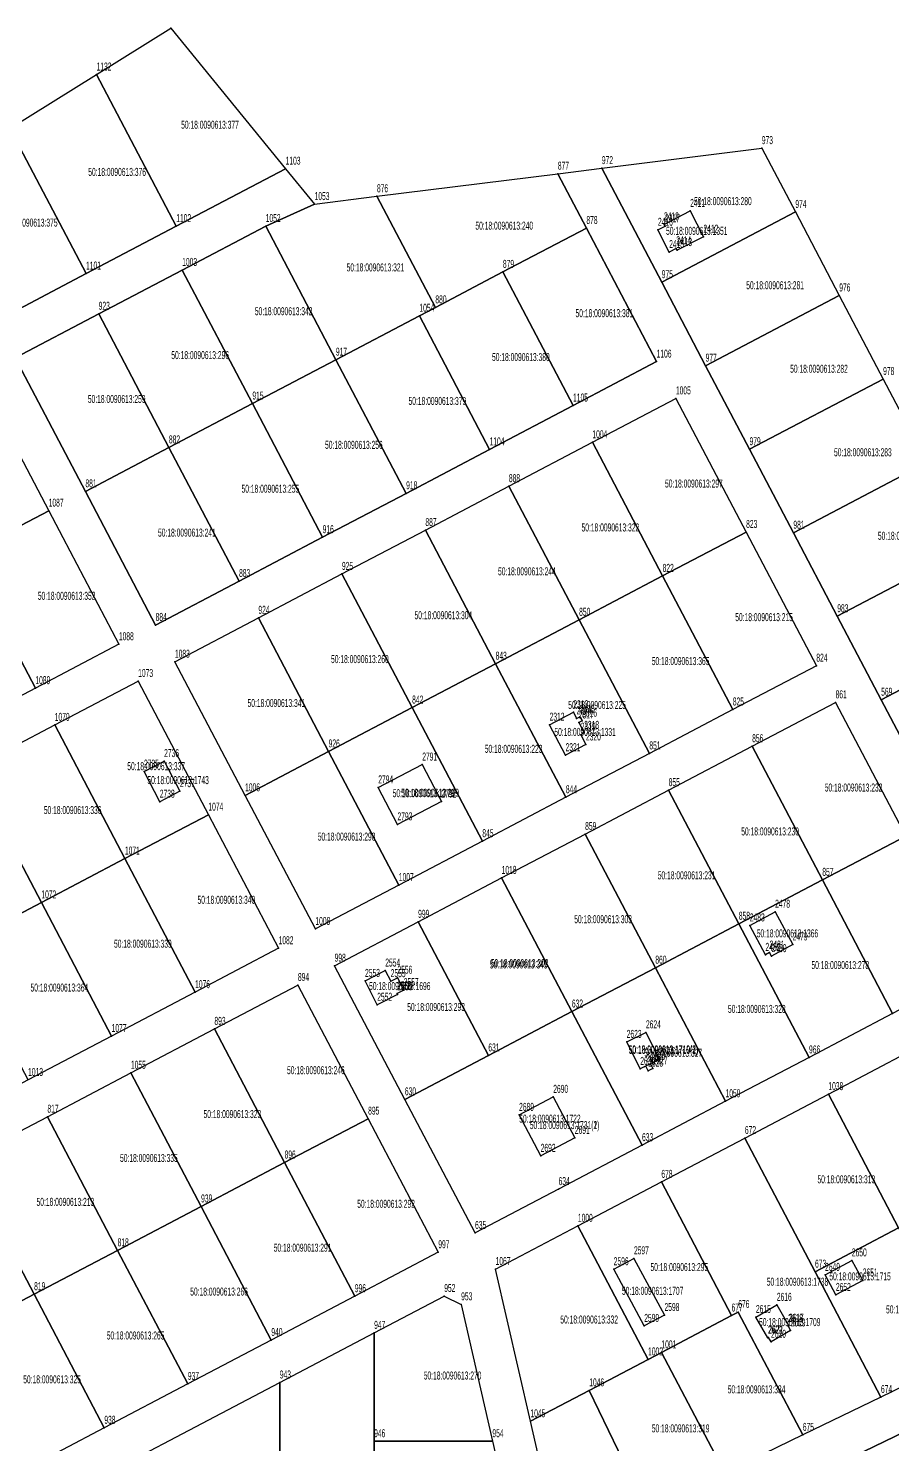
# Model space of a CAD drawing. Extents: x 1277570 to 1279623, y 422293 to 424918.
# Drawn here: x 1277931.9 to 1278161, y 423451.7 to 423827.1 of the extents above; entities that cross this region are included whole.
import ezdxf

# ---------------------------------------------------------------- set-up
doc = ezdxf.new("R2010")
doc.units = 0
doc.layers.get('0').update_dxf_attribs({"linetype": 'CONTINUOUS'})

# ---------------------------------------------------------------- blocks, each defined once
blk = doc.blocks.new('REGION0')
at = {"color": 7, "linetype": 'CONTINUOUS'}
for points in [[(1277923.3, 423749.5), (1277947.2, 423762.069998), (1277971.100001, 423774.630002), (1278000.089999, 423789.86), (1278007.769998, 423780.479998), (1277994.810001, 423774.66), (1277972.680002, 423763.019998), (1277950.549998, 423751.400001), (1277928.42, 423739.769998), (1277947.030001, 423704.360002), (1277965.630002, 423668.950001), (1277987.760001, 423680.579998), (1278009.9, 423692.21), (1278032.029998, 423703.840002), (1278054.150001, 423715.469999), (1278076.28, 423727.100001), (1278098.419999, 423738.729999), (1278079.809998, 423774.14), (1278072.239999, 423788.540002), (1278083.900001, 423790.000002), (1278099.779998, 423759.780001), (1278111.409999, 423737.650001), (1278123.039999, 423715.520001), (1278134.669999, 423693.390002), (1278146.299999, 423671.260002), (1278157.929999, 423649.130002), (1278169.559999, 423626.999998)], [(1278172.900002, 423459.409998), (1278150.380002, 423448.499999)]]:
    blk.add_lwpolyline(points, dxfattribs=at)
for points in [[(1277808.03, 423676.499999), (1277830.159999, 423688.130001), (1277852.290002, 423699.759998), (1277874.420001, 423711.39), (1277896.549999, 423723.020002), (1277918.679998, 423734.65), (1277937.289999, 423699.239998), (1277955.900001, 423663.830002), (1277933.760001, 423652.2), (1277911.639999, 423640.580002), (1277889.51, 423628.94), (1277867.380001, 423617.309998), (1277845.249998, 423605.680001), (1277823.109999, 423594.049999), (1277804.509998, 423629.46), (1277785.900001, 423664.870002)], [(1277992.88, 423670.840001), (1278015.009999, 423682.469998), (1278037.140002, 423694.100001), (1278059.270001, 423705.729998), (1278081.4, 423717.36), (1278103.529998, 423728.990002), (1278122.139999, 423693.59), (1278140.750001, 423658.169999), (1278118.620002, 423646.550001), (1278096.489999, 423634.91), (1278074.36, 423623.290002), (1278052.230001, 423611.650001), (1278030.099998, 423600.029998), (1278007.969999, 423588.400001), (1277989.359998, 423623.799998), (1277970.750001, 423659.209999)], [(1277850.360002, 423595.939999), (1277872.49, 423607.580001), (1277894.619999, 423619.199999), (1277916.750002, 423630.84), (1277938.890002, 423642.469998), (1277961.01, 423654.1), (1277979.620001, 423618.689998), (1277998.230002, 423583.280002), (1277976.099999, 423571.65), (1277953.97, 423560.019998), (1277931.840002, 423548.39), (1277909.709998, 423536.759998), (1277887.579999, 423525.130001), (1277865.450001, 423513.499999), (1277846.84, 423548.91), (1277828.229998, 423584.320002)], [(1278035.210002, 423590.290001), (1278057.34, 423601.919999), (1278079.469999, 423613.550001), (1278101.609998, 423625.179998), (1278123.740002, 423636.81), (1278145.86, 423648.440002), (1278164.470001, 423613.030001), (1278183.079998, 423577.619999), (1278160.949999, 423565.990002), (1278138.82, 423554.36), (1278116.690002, 423542.729998), (1278094.559998, 423531.100001), (1278072.43, 423519.469999), (1278050.300001, 423507.840001), (1278031.69, 423543.249998), (1278013.079998, 423578.659999)], [(1277892.699999, 423515.39), (1277914.820002, 423527.020002), (1277936.960001, 423538.649999), (1277959.09, 423550.280001), (1277981.219998, 423561.909998), (1278003.350002, 423573.54), (1278021.959998, 423538.129999), (1278040.559999, 423502.730002), (1278018.430001, 423491.09), (1277996.300002, 423479.469998), (1277974.169998, 423467.830001), (1277952.04, 423456.209998), (1277929.910001, 423444.580001), (1277911.559999, 423434.929999), (1277904.149999, 423439.859999), (1277889.170001, 423468.36), (1277870.57, 423503.760002)], [(1278077.549999, 423509.730002), (1278099.679998, 423521.369999), (1278121.810001, 423532.990001), (1278143.94, 423544.629998), (1278166.069999, 423556.250001), (1278188.200002, 423567.879998), (1278206.809999, 423532.480001), (1278225.409999, 423497.069999), (1278202.9, 423486.160001), (1278180.390001, 423475.260001), (1278157.880001, 423464.360002), (1278137.16, 423454.319998), (1278116.459999, 423444.289998), (1278095.890001, 423434.339999), (1278072.920001, 423423.210002), (1278064.979998, 423457.939998), (1278055.749999, 423498.279999)], [(1277935.030001, 423434.84), (1277998.55, 423468.219999), (1278023.55, 423481.359998), (1278042.13, 423491.129998), (1278046.61, 423488.93), (1278054.900002, 423452.649999), (1278061.64, 423423.210002), (1278023.55, 423423.210002), (1277998.55, 423423.210002), (1277935.030001, 423423.210002)]]:
    blk.add_lwpolyline(points, close=True, dxfattribs=at)

msp = doc.modelspace()

# ---------------------------------------------------------------- linework, layer by layer
at = {"color": 7, "linetype": 'CONTINUOUS'}
msp.add_lwpolyline([(1277927.009998, 423800.49), (1277949.989998, 423814.799998), (1277969.669998, 423827.059998), (1278000.089999, 423789.86), (1278007.769998, 423780.479998), (1278024.300001, 423782.549998), (1278072.239999, 423788.540002), (1278083.900001, 423790.000002), (1278126.300002, 423795.300001), (1278135.190002, 423778.389999), (1278146.820002, 423756.259999), (1278158.450002, 423734.13), (1278170.079998, 423712)], dxfattribs=at)
for points in [[(1277949.989998, 423814.799998), (1277969.669998, 423827.059998), (1278000.089999, 423789.86), (1277971.100001, 423774.630002)], [(1277927.009998, 423800.49), (1277949.989998, 423814.799998), (1277971.100001, 423774.630002), (1277947.2, 423762.069998)], [(1277904.029998, 423786.179998), (1277927.009998, 423800.49), (1277947.2, 423762.069998), (1277923.3, 423749.5)], [(1278083.900001, 423790.000002), (1278126.300002, 423795.300001), (1278135.190002, 423778.389999), (1278099.779998, 423759.780001)], [(1278024.300001, 423782.549998), (1278072.239999, 423788.540002), (1278079.809998, 423774.14), (1278057.679999, 423762.509998), (1278039.780001, 423753.100002)], [(1277994.810001, 423774.66), (1278007.769998, 423780.479998), (1278024.300001, 423782.549998), (1278039.780001, 423753.100002), (1278035.55, 423750.880001), (1278013.410001, 423739.249999)], [(1278107.31, 423778.659999), (1278110.830002, 423771.819999), (1278103.870002, 423768.289998), (1278103.629999, 423768.760001), (1278101.750001, 423767.779998), (1278098.769998, 423773.670002), (1278100.650001, 423774.609998), (1278100.380001, 423775.119998)], [(1278099.779998, 423759.780001), (1278135.190002, 423778.389999), (1278146.820002, 423756.259999), (1278111.409999, 423737.650001)], [(1277972.680002, 423763.019998), (1277994.810001, 423774.66), (1278013.410001, 423739.249999), (1277991.289998, 423727.620001)], [(1278057.679999, 423762.509998), (1278079.809998, 423774.14), (1278098.419999, 423738.729999), (1278076.28, 423727.100001)], [(1277950.549998, 423751.400001), (1277972.680002, 423763.019998), (1277991.289998, 423727.620001), (1277969.16, 423715.989999)], [(1278039.780001, 423753.100002), (1278057.679999, 423762.509998), (1278076.28, 423727.100001), (1278054.150001, 423715.469999), (1278035.55, 423750.880001)], [(1278111.409999, 423737.650001), (1278146.820002, 423756.259999), (1278158.450002, 423734.13), (1278123.039999, 423715.520001)], [(1277928.42, 423739.769998), (1277950.549998, 423751.400001), (1277969.16, 423715.989999), (1277947.030001, 423704.360002)], [(1278013.410001, 423739.249999), (1278035.55, 423750.880001), (1278054.150001, 423715.469999), (1278032.029998, 423703.840002)], [(1277991.289998, 423727.620001), (1278013.410001, 423739.249999), (1278032.029998, 423703.840002), (1278009.9, 423692.21)], [(1277896.549999, 423723.020002), (1277918.679998, 423734.65), (1277937.289999, 423699.239998), (1277915.160001, 423687.610001)], [(1278123.039999, 423715.520001), (1278158.450002, 423734.13), (1278170.079998, 423712), (1278134.669999, 423693.390002)], [(1277969.16, 423715.989999), (1277991.289998, 423727.620001), (1278009.9, 423692.21), (1277987.760001, 423680.579998)], [(1278081.4, 423717.36), (1278103.529998, 423728.990002), (1278122.139999, 423693.59), (1278100.010001, 423681.949999)], [(1277947.030001, 423704.360002), (1277969.16, 423715.989999), (1277987.760001, 423680.579998), (1277965.630002, 423668.950001)], [(1278059.270001, 423705.729998), (1278081.4, 423717.36), (1278100.010001, 423681.949999), (1278077.880002, 423670.320001)], [(1278134.669999, 423693.390002), (1278170.079998, 423712), (1278181.709998, 423689.87), (1278146.299999, 423671.260002)], [(1278037.140002, 423694.100001), (1278059.270001, 423705.729998), (1278077.880002, 423670.320001), (1278055.749999, 423658.689999)], [(1277915.160001, 423687.610001), (1277937.289999, 423699.239998), (1277955.900001, 423663.830002), (1277933.760001, 423652.2)], [(1278015.009999, 423682.469998), (1278037.140002, 423694.100001), (1278055.749999, 423658.689999), (1278033.62, 423647.060002)], [(1278100.010001, 423681.949999), (1278122.139999, 423693.59), (1278140.750001, 423658.169999), (1278118.620002, 423646.550001)], [(1278146.299999, 423671.260002), (1278181.709998, 423689.87), (1278191.930001, 423670.410001), (1278193.330002, 423667.740001), (1278157.929999, 423649.130002)], [(1277893.030002, 423675.979999), (1277915.160001, 423687.610001), (1277933.760001, 423652.2), (1277911.639999, 423640.580002)], [(1277992.88, 423670.840001), (1278015.009999, 423682.469998), (1278033.62, 423647.060002), (1278011.490001, 423635.439999)], [(1278077.880002, 423670.320001), (1278100.010001, 423681.949999), (1278118.620002, 423646.550001), (1278096.489999, 423634.91)], [(1277970.750001, 423659.209999), (1277992.88, 423670.840001), (1278011.490001, 423635.439999), (1277989.359998, 423623.799998)], [(1278055.749999, 423658.689999), (1278077.880002, 423670.320001), (1278096.489999, 423634.91), (1278074.36, 423623.290002)], [(1278238.370002, 423668.049998), (1278202.959998, 423649.42), (1278204.969998, 423645.610001), (1278169.559999, 423626.999998), (1278157.929999, 423649.130002), (1278193.320002, 423667.740001), (1278191.930001, 423670.400002), (1278237.24, 423670.189999)], [(1278033.62, 423647.060002), (1278055.749999, 423658.689999), (1278074.36, 423623.290002), (1278052.230001, 423611.650001)], [(1277938.890002, 423642.469998), (1277961.01, 423654.1), (1277979.620001, 423618.689998), (1277957.490002, 423607.060001)], [(1278011.490001, 423635.439999), (1278033.62, 423647.060002), (1278052.230001, 423611.650001), (1278030.099998, 423600.029998)], [(1278123.740002, 423636.81), (1278145.86, 423648.440002), (1278164.470001, 423613.030001), (1278142.339998, 423601.399999)], [(1278070.05, 423642.52), (1278076.349999, 423645.819999), (1278077.210001, 423644.179999), (1278078.099999, 423644.640002), (1278078.67, 423643.569999), (1278077.770001, 423643.11), (1278079.22, 423640.35), (1278078.330002, 423639.880002), (1278079.700002, 423637.279998), (1278074.280001, 423634.440002)], [(1277916.750002, 423630.84), (1277938.890002, 423642.469998), (1277957.490002, 423607.060001), (1277935.359999, 423595.429999)], [(1278101.609998, 423625.179998), (1278123.740002, 423636.81), (1278142.339998, 423601.399999), (1278120.209999, 423589.770001)], [(1277962.559999, 423630.089999), (1277967.89, 423632.880002), (1277972.069999, 423624.909999), (1277966.739998, 423622.12)], [(1277989.359998, 423623.799998), (1278011.490001, 423635.439999), (1278030.099998, 423600.029998), (1278007.969999, 423588.400001)], [(1278036.300001, 423631.950001), (1278041.369998, 423622.139999), (1278029.729998, 423616.109998), (1278024.65, 423625.910001)], [(1277894.619999, 423619.199999), (1277916.750002, 423630.84), (1277935.359999, 423595.429999), (1277913.23, 423583.800002)], [(1278079.469999, 423613.550001), (1278101.609998, 423625.179998), (1278120.209999, 423589.770001), (1278098.08, 423578.139999)], [(1277957.490002, 423607.060001), (1277979.620001, 423618.689998), (1277998.230002, 423583.280002), (1277976.099999, 423571.65)], [(1278057.34, 423601.919999), (1278079.469999, 423613.550001), (1278098.08, 423578.139999), (1278075.950002, 423566.510002)], [(1278142.339998, 423601.399999), (1278164.470001, 423613.030001), (1278183.079998, 423577.619999), (1278160.949999, 423565.990002)], [(1277935.359999, 423595.429999), (1277957.490002, 423607.060001), (1277976.099999, 423571.65), (1277953.97, 423560.019998)], [(1278035.210002, 423590.290001), (1278057.34, 423601.919999), (1278075.950002, 423566.510002), (1278053.819998, 423554.88)], [(1278120.209999, 423589.770001), (1278142.339998, 423601.399999), (1278160.949999, 423565.990002), (1278138.82, 423554.36)], [(1277913.23, 423583.800002), (1277935.359999, 423595.429999), (1277953.97, 423560.019998), (1277931.840002, 423548.39)], [(1278129.829999, 423592.970001), (1278134.479998, 423584.289999), (1278128.899999, 423581.189998), (1278128.38, 423582.129998), (1278127.259999, 423581.519999), (1278123.119998, 423589.330002)], [(1278013.079998, 423578.659999), (1278035.210002, 423590.290001), (1278053.819998, 423554.88), (1278031.69, 423543.249998)], [(1278098.08, 423578.139999), (1278120.209999, 423589.770001), (1278138.82, 423554.36), (1278116.690002, 423542.729998)], [(1278024.37, 423568.309998), (1278021.139999, 423574.619998), (1278026.500001, 423577.369999), (1278027.94, 423574.560001), (1278029.720002, 423575.469999), (1278031.389998, 423572.210002), (1278029.610001, 423571.3), (1278029.729998, 423571.059999)], [(1278075.950002, 423566.510002), (1278098.08, 423578.139999), (1278116.690002, 423542.729998), (1278094.559998, 423531.100001)], [(1277981.219998, 423561.909998), (1278003.350002, 423573.54), (1278021.959998, 423538.129999), (1277999.819999, 423526.500002)], [(1278031.69, 423543.249998), (1278053.819998, 423554.88), (1278075.950002, 423566.510002), (1278094.559998, 423531.100001), (1278072.43, 423519.469999), (1278050.300001, 423507.840001)], [(1277959.09, 423550.280001), (1277981.219998, 423561.909998), (1277999.819999, 423526.500002), (1277977.690001, 423514.87)], [(1278090.490001, 423558.459998), (1278095.589999, 423561.01), (1278099.17, 423553.859999), (1278096.769999, 423552.659998), (1278097.380002, 423551.439999), (1278096.199998, 423550.849998), (1278095.589999, 423552.070002), (1278094.080002, 423551.310001)], [(1278090.490001, 423558.459998), (1278095.589999, 423561.01), (1278099.17, 423553.859999), (1278094.080002, 423551.310001)], [(1278143.94, 423544.629998), (1278166.069999, 423556.250001), (1278184.68, 423520.839999), (1278162.540001, 423509.220001)], [(1277936.960001, 423538.649999), (1277959.09, 423550.280001), (1277977.690001, 423514.87), (1277955.560002, 423503.240002)], [(1278061.969998, 423539.130001), (1278071.019998, 423543.9), (1278076.74, 423533.029999), (1278067.690001, 423528.269999)], [(1278061.969998, 423539.130001), (1278071.019998, 423543.9), (1278076.74, 423533.029999), (1278067.690001, 423528.269999)], [(1278121.810001, 423532.990001), (1278143.94, 423544.629998), (1278162.540001, 423509.220001), (1278140.410002, 423497.589999)], [(1277914.820002, 423527.020002), (1277936.960001, 423538.649999), (1277955.560002, 423503.240002), (1277933.429999, 423491.61)], [(1277999.819999, 423526.500002), (1278021.959998, 423538.129999), (1278040.559999, 423502.730002), (1278018.430001, 423491.09)], [(1278121.810001, 423532.990001), (1278140.410002, 423497.589999), (1278157.880001, 423464.360002), (1278137.16, 423454.319998), (1278120.060001, 423486.889998), (1278118.279999, 423485.960002), (1278099.679998, 423521.369999)], [(1277892.699999, 423515.39), (1277914.820002, 423527.020002), (1277933.429999, 423491.61), (1277911.31, 423479.979998)], [(1277977.690001, 423514.87), (1277999.819999, 423526.500002), (1278018.430001, 423491.09), (1277996.300002, 423479.469998)], [(1278077.549999, 423509.730002), (1278099.679998, 423521.369999), (1278118.279999, 423485.960002), (1278099.689998, 423476.190002), (1278096.160001, 423474.33)], [(1277955.560002, 423503.240002), (1277977.690001, 423514.87), (1277996.300002, 423479.469998), (1277974.169998, 423467.830001)], [(1278055.749999, 423498.279999), (1278077.549999, 423509.730002), (1278096.160001, 423474.33), (1278080.569999, 423466.129999), (1278064.979998, 423457.939998)], [(1278140.410002, 423497.589999), (1278162.540001, 423509.220001), (1278180.390001, 423475.260001), (1278157.880001, 423464.360002)], [(1277933.429999, 423491.61), (1277955.560002, 423503.240002), (1277974.169998, 423467.830001), (1277952.04, 423456.209998)], [(1278087.049998, 423498.230002), (1278092.420001, 423501.12), (1278100.509998, 423486.09), (1278095.14, 423483.200002)], [(1278143.070002, 423496.729999), (1278150.17, 423500.570002), (1278153.040002, 423495.259999), (1278145.939999, 423491.420001)], [(1277911.31, 423479.979998), (1277933.429999, 423491.61), (1277952.04, 423456.209998), (1277929.910001, 423444.580001)], [(1278023.55, 423481.359998), (1278042.13, 423491.129998), (1278046.61, 423488.93), (1278054.900002, 423452.649999), (1278023.55, 423452.649999)], [(1278099.689998, 423476.190002), (1278118.279999, 423485.960002), (1278120.060001, 423486.889998), (1278137.16, 423454.319998), (1278116.459999, 423444.289998)], [(1278124.740001, 423485.579999), (1278130.279999, 423488.789999), (1278133.469998, 423483.280002), (1278133.260002, 423483.159999), (1278133.929998, 423482.000001), (1278128.760001, 423479.009999), (1278128.079999, 423480.170002), (1278127.930001, 423480.080002)], [(1277998.55, 423468.219999), (1278023.55, 423481.359998), (1278023.55, 423452.649999), (1278023.55, 423423.210002), (1277998.55, 423423.210002)], [(1278080.569999, 423466.129999), (1278096.160001, 423474.33), (1278099.689998, 423476.190002), (1278116.459999, 423444.289998), (1278095.890001, 423434.339999)], [(1277935.030001, 423434.84), (1277998.55, 423468.219999), (1277998.55, 423423.210002), (1277935.030001, 423423.210002)], [(1278064.979998, 423457.939998), (1278080.569999, 423466.129999), (1278095.890001, 423434.339999), (1278072.920001, 423423.210002)], [(1278150.380002, 423448.499999), (1278172.900002, 423459.409998), (1278191.979999, 423423.109998), (1278168.3, 423414.420001)], [(1278023.55, 423452.649999), (1278054.900002, 423452.649999), (1278061.64, 423423.210002), (1278023.55, 423423.210002)]]:
    msp.add_lwpolyline(points, close=True, dxfattribs=at)
at = {"color": 7}
for p in [(1277969.669998, 423827.059998), (1277949.989998, 423814.799998), (1278126.300002, 423795.300001), (1278000.089999, 423789.86), (1278083.900001, 423790.000002), (1278072.239999, 423788.540002), (1278024.300001, 423782.549998), (1278007.769998, 423780.479998), (1278107.31, 423778.659999), (1278135.190002, 423778.389999), (1277971.100001, 423774.630002), (1277994.810001, 423774.66), (1278100.380001, 423775.119998), (1278100.650001, 423774.609998), (1278079.809998, 423774.14), (1278098.769998, 423773.670002), (1278110.830002, 423771.819999), (1278101.750001, 423767.779998), (1278103.629999, 423768.760001), (1278103.870002, 423768.289998), (1277947.2, 423762.069998), (1277972.680002, 423763.019998), (1278057.679999, 423762.509998), (1278099.779998, 423759.780001), (1278146.820002, 423756.259999), (1278039.780001, 423753.100002), (1277950.549998, 423751.400001), (1278035.55, 423750.880001), (1278013.410001, 423739.249999), (1278098.419999, 423738.729999), (1278111.409999, 423737.650001), (1278158.450002, 423734.13), (1277991.289998, 423727.620001), (1278076.28, 423727.100001), (1278103.529998, 423728.990002), (1277969.16, 423715.989999), (1278054.150001, 423715.469999), (1278081.4, 423717.36), (1278123.039999, 423715.520001), (1277947.030001, 423704.360002), (1278032.029998, 423703.840002), (1278059.270001, 423705.729998), (1277937.289999, 423699.239998), (1278009.9, 423692.21), (1278037.140002, 423694.100001), (1278122.139999, 423693.59), (1278134.669999, 423693.390002), (1277987.760001, 423680.579998), (1278015.009999, 423682.469998), (1278100.010001, 423681.949999), (1277992.88, 423670.840001), (1278077.880002, 423670.320001), (1278146.299999, 423671.260002), (1277965.630002, 423668.950001), (1277955.900001, 423663.830002), (1277970.750001, 423659.209999), (1278055.749999, 423658.689999), (1278140.750001, 423658.169999), (1277933.760001, 423652.2), (1277961.01, 423654.1), (1278033.62, 423647.060002), (1278145.86, 423648.440002), (1278157.929999, 423649.130002), (1278076.349999, 423645.819999), (1278077.210001, 423644.179999), (1278077.770001, 423643.11), (1278078.099999, 423644.640002), (1278078.67, 423643.569999), (1278118.620002, 423646.550001), (1277938.890002, 423642.469998), (1278070.05, 423642.52), (1278078.330002, 423639.880002), (1278079.22, 423640.35), (1278079.700002, 423637.279998), (1278123.740002, 423636.81), (1277967.89, 423632.880002), (1278011.490001, 423635.439999), (1278036.300001, 423631.950001), (1278074.280001, 423634.440002), (1278096.489999, 423634.91), (1277962.559999, 423630.089999), (1277972.069999, 423624.909999), (1278024.65, 423625.910001), (1278101.609998, 423625.179998), (1277966.739998, 423622.12), (1277989.359998, 423623.799998), (1278041.369998, 423622.139999), (1278074.36, 423623.290002), (1277979.620001, 423618.689998), (1278029.729998, 423616.109998), (1278079.469999, 423613.550001), (1278052.230001, 423611.650001), (1277957.490002, 423607.060001), (1278057.34, 423601.919999), (1278030.099998, 423600.029998), (1278142.339998, 423601.399999), (1277935.359999, 423595.429999), (1278129.829999, 423592.970001), (1278007.969999, 423588.400001), (1278035.210002, 423590.290001), (1278120.209999, 423589.770001), (1278123.119998, 423589.330002), (1277998.230002, 423583.280002), (1278134.479998, 423584.289999), (1278127.259999, 423581.519999), (1278128.38, 423582.129998), (1278128.899999, 423581.189998), (1278013.079998, 423578.659999), (1278026.500001, 423577.369999), (1278029.720002, 423575.469999), (1278098.08, 423578.139999), (1278003.350002, 423573.54), (1278021.139999, 423574.619998), (1278027.94, 423574.560001), (1278031.389998, 423572.210002), (1277976.099999, 423571.65), (1278024.37, 423568.309998), (1278029.610001, 423571.3), (1278029.729998, 423571.059999), (1278075.950002, 423566.510002), (1278160.949999, 423565.990002), (1277981.219998, 423561.909998), (1278095.589999, 423561.01), (1277953.97, 423560.019998), (1278090.490001, 423558.459998), (1278053.819998, 423554.88), (1278099.17, 423553.859999), (1278138.82, 423554.36), (1277959.09, 423550.280001), (1278094.080002, 423551.310001), (1278095.589999, 423552.070002), (1278096.199998, 423550.849998), (1278096.769999, 423552.659998), (1278097.380002, 423551.439999), (1278031.69, 423543.249998), (1278071.019998, 423543.9), (1278116.690002, 423542.729998), (1278143.94, 423544.629998), (1277936.960001, 423538.649999), (1278021.959998, 423538.129999), (1278061.969998, 423539.130001), (1278076.74, 423533.029999), (1278094.559998, 423531.100001), (1278121.810001, 423532.990001), (1278067.690001, 423528.269999), (1277999.819999, 423526.500002), (1278072.43, 423519.469999), (1278099.679998, 423521.369999), (1277977.690001, 423514.87), (1278077.549999, 423509.730002), (1278050.300001, 423507.840001), (1277955.560002, 423503.240002), (1278040.559999, 423502.730002), (1278092.420001, 423501.12), (1278150.17, 423500.570002), (1278055.749999, 423498.279999), (1278087.049998, 423498.230002), (1278140.410002, 423497.589999), (1278143.070002, 423496.729999), (1278153.040002, 423495.259999), (1277933.429999, 423491.61), (1278018.430001, 423491.09), (1278042.13, 423491.129998), (1278145.939999, 423491.420001), (1278046.61, 423488.93), (1278100.509998, 423486.09), (1278118.279999, 423485.960002), (1278120.060001, 423486.889998), (1278124.740001, 423485.579999), (1278130.279999, 423488.789999), (1278095.14, 423483.200002), (1278133.260002, 423483.159999), (1278133.469998, 423483.280002), (1278133.929998, 423482.000001), (1277996.300002, 423479.469998), (1278023.55, 423481.359998), (1278127.930001, 423480.080002), (1278128.079999, 423480.170002), (1278128.760001, 423479.009999), (1278096.160001, 423474.33), (1278099.689998, 423476.190002), (1277974.169998, 423467.830001), (1277998.55, 423468.219999), (1278080.569999, 423466.129999), (1278157.880001, 423464.360002), (1277952.04, 423456.209998), (1278064.979998, 423457.939998), (1278023.55, 423452.649999), (1278054.900002, 423452.649999), (1278137.16, 423454.319998)]:
    msp.add_point(p, dxfattribs=at)

# ---------------------------------------------------------------- block references
msp.add_blockref('REGION0', (0, 0), dxfattribs=at)

# ---------------------------------------------------------------- texts
at = {"color": 7, "width": 0.5}
for s, height, p in [('1132', 2.122557, (1277949.989998, 423815.872443)), ('50:18:0090613:377', 2.122561, (1277972.39838, 423800.452569)), ('973', 2.122557, (1278126.300002, 423796.372441)), ('972', 2.122557, (1278083.900001, 423791.072443)), ('50:18:0090613:376', 2.122557, (1277947.787018, 423787.94977)), ('1103', 2.122557, (1278000.089999, 423790.932441)), ('877', 2.122557, (1278072.239999, 423789.612442)), ('876', 2.122561, (1278024.300001, 423783.62244)), ('1053', 2.122557, (1278007.769998, 423781.552443)), ('2411', 2.122561, (1278107.31, 423779.73244)), ('50:18:0090613:280', 2.122557, (1278108.33662, 423780.207066)), ('2418', 2.122561, (1278100.380001, 423776.19244)), ('974', 2.122561, (1278135.190002, 423779.462441)), ('50:18:0090613:375', 2.122557, (1277924.350955, 423774.513827)), ('1102', 2.122557, (1277971.100001, 423775.702442)), ('1052', 2.122557, (1277994.810001, 423775.73244)), ('50:18:0090613:240', 2.122557, (1278050.391293, 423773.712136)), ('878', 2.122557, (1278079.809998, 423775.21244)), ('2416', 2.122557, (1278098.769998, 423774.742442)), ('2417', 2.122557, (1278100.650001, 423775.682443)), ('50:18:0090613:1351', 2.122557, (1278100.920401, 423772.336378)), ('2412', 2.122561, (1278110.830002, 423772.892441)), ('2415', 2.122557, (1278101.750001, 423768.852443)), ('2414', 2.122557, (1278103.629999, 423769.832441)), ('2413', 2.122561, (1278103.870002, 423769.36244)), ('1101', 2.122561, (1277947.2, 423763.14244)), ('1003', 2.122561, (1277972.680002, 423764.09244)), ('50:18:0090613:321', 2.122557, (1278016.255046, 423762.649524)), ('879', 2.122557, (1278057.679999, 423763.582443)), ('975', 2.122557, (1278099.779998, 423760.852441)), ('50:18:0090613:281', 2.122557, (1278122.174999, 423757.922441)), ('976', 2.122561, (1278146.820002, 423757.332441)), ('880', 2.122557, (1278039.780001, 423754.172442)), ('923', 2.122557, (1277950.549998, 423752.472441)), ('50:18:0090613:342', 2.122557, (1277991.921856, 423751.041637)), ('1054', 2.122557, (1278035.55, 423751.952441)), ('50:18:0090613:381', 2.122557, (1278076.923263, 423750.52151)), ('50:18:0090613:296', 2.122557, (1277969.794879, 423739.409179)), ('917', 2.122561, (1278013.410001, 423740.32244)), ('50:18:0090613:380', 2.122557, (1278054.790383, 423738.891895)), ('1106', 2.122561, (1278098.419999, 423739.80244)), ('977', 2.122557, (1278111.409999, 423738.722441)), ('50:18:0090613:282', 2.122557, (1278133.804999, 423735.792441)), ('978', 2.122561, (1278158.450002, 423735.202441)), ('50:18:0090613:259', 2.122561, (1277947.664998, 423727.78244)), ('915', 2.122557, (1277991.289998, 423728.692442)), ('50:18:0090613:379', 2.122557, (1278032.658475, 423727.264306)), ('1105', 2.122557, (1278076.28, 423728.172442)), ('1005', 2.122557, (1278103.529998, 423730.062442)), ('882', 2.122561, (1277969.16, 423717.062441)), ('1104', 2.122561, (1278054.150001, 423716.542441)), ('1004', 2.122557, (1278081.4, 423718.43244)), ('979', 2.122557, (1278123.039999, 423716.592442)), ('50:18:0090613:256', 2.122557, (1278010.533262, 423715.631509)), ('50:18:0090613:283', 2.122557, (1278145.434999, 423713.662441)), ('881', 2.122557, (1277947.030001, 423705.432442)), ('918', 2.122557, (1278032.029998, 423704.912442)), ('888', 2.122557, (1278059.270001, 423706.802443)), ('50:18:0090613:297', 2.122561, (1278100.64488, 423705.374177)), ('50:18:0090613:255', 2.122561, (1277988.403263, 423704.001508)), ('1087', 2.122557, (1277937.289999, 423700.312443)), ('887', 2.122557, (1278037.140002, 423695.172441)), ('50:18:0090613:322', 2.122561, (1278078.514999, 423693.74244)), ('823', 2.122557, (1278122.139999, 423694.66244)), ('981', 2.122557, (1278134.669999, 423694.462442)), ('50:18:0090613:241', 2.122557, (1277966.270002, 423692.372443)), ('916', 2.122557, (1278009.9, 423693.28244)), ('50:18:0090613:284', 2.122557, (1278157.064999, 423691.532441)), ('925', 2.122561, (1278015.009999, 423683.54244)), ('822', 2.122561, (1278100.010001, 423683.02244)), ('883', 2.122557, (1277987.760001, 423681.652443)), ('50:18:0090613:244', 2.122557, (1278056.385001, 423682.112441)), ('50:18:0090613:352', 2.122557, (1277934.403264, 423675.621508)), ('924', 2.122557, (1277992.88, 423671.912441)), ('850', 2.122557, (1278077.880002, 423671.392442)), ('983', 2.122557, (1278146.299999, 423672.332442)), ('884', 2.122557, (1277965.630002, 423670.022441)), ('50:18:0090613:304', 2.122561, (1278034.255002, 423670.48244)), ('50:18:0090613:215', 2.122557, (1278119.25524, 423669.968969)), ('1088', 2.122557, (1277955.900001, 423664.902442)), ('1083', 2.122561, (1277970.750001, 423660.282441)), ('843', 2.122561, (1278055.749999, 423659.762441)), ('50:18:0090613:260', 2.122557, (1278012.125121, 423658.855704)), ('50:18:0090613:365', 2.122557, (1278097.124878, 423658.334177)), ('824', 2.122561, (1278140.750001, 423659.242441)), ('1089', 2.122561, (1277933.760001, 423653.272441)), ('1073', 2.122561, (1277961.01, 423655.172441)), ('861', 2.122557, (1278145.86, 423649.512442)), ('569', 2.122557, (1278157.929999, 423650.202442)), ('50:18:0090613:341', 2.122557, (1277989.994882, 423647.22418)), ('842', 2.122557, (1278033.62, 423648.132442)), ('50:18:0090613:225', 2.122561, (1278074.99512, 423646.705704)), ('2313', 2.122561, (1278076.349999, 423646.89244)), ('2314', 2.122561, (1278077.210001, 423645.25244)), ('2315', 2.122557, (1278078.099999, 423645.712442)), ('2316', 2.122561, (1278078.67, 423644.64244)), ('825', 2.122557, (1278118.620002, 423647.622442)), ('1070', 2.122557, (1277938.890002, 423643.542443)), ('2312', 2.122561, (1278070.05, 423643.592441)), ('2317', 2.122557, (1278077.770001, 423644.182441)), ('2319', 2.122557, (1278078.330002, 423640.952443)), ('2318', 2.122557, (1278079.22, 423641.42244)), ('50:18:0090613:1331', 2.122561, (1278071.321696, 423639.556325)), ('2320', 2.122557, (1278079.700002, 423638.352443)), ('856', 2.122557, (1278123.740002, 423637.88244)), ('2736', 2.122557, (1277967.89, 423633.952443)), ('926', 2.122561, (1278011.490001, 423636.512441)), ('50:18:0090613:223', 2.122557, (1278052.864881, 423635.074178)), ('2321', 2.122557, (1278074.280001, 423635.512442)), ('851', 2.122557, (1278096.489999, 423635.98244)), ('50:18:0090613:337', 2.122557, (1277958.128262, 423630.48151)), ('2735', 2.122561, (1277962.559999, 423631.16244)), ('2791', 2.122557, (1278036.300001, 423633.022441)), ('50:18:0090613:1743', 2.122557, (1277963.462828, 423626.792479)), ('2737', 2.122561, (1277972.069999, 423625.98244)), ('2794', 2.122557, (1278024.65, 423626.982441)), ('855', 2.122557, (1278101.609998, 423626.252443)), ('2738', 2.122557, (1277966.739998, 423623.19244)), ('1006', 2.122557, (1277989.359998, 423624.872443)), ('50:18:0090613:1779', 2.122557, (1278028.464836, 423623.321014)), ('50:18:0090613:299', 2.122557, (1278030.735, 423623.447443)), ('2792', 2.122561, (1278041.369998, 423623.21244)), ('844', 2.122557, (1278074.36, 423624.362442)), ('50:18:0090613:232', 2.122561, (1278142.978263, 423624.821509)), ('50:18:0090613:336', 2.122557, (1277935.996736, 423618.853375)), ('1074', 2.122561, (1277979.620001, 423619.76244)), ('2793', 2.122557, (1278029.729998, 423617.182443)), ('859', 2.122557, (1278079.469999, 423614.622441)), ('50:18:0090613:298', 2.122561, (1278008.605119, 423611.820704)), ('845', 2.122557, (1278052.230001, 423612.722441)), ('50:18:0090613:230', 2.122561, (1278120.849999, 423613.19244)), ('1071', 2.122557, (1277957.490002, 423608.132441)), ('1007', 2.122557, (1278030.099998, 423601.102443)), ('1018', 2.122561, (1278057.34, 423602.99244)), ('50:18:0090613:231', 2.122557, (1278098.716738, 423601.563375)), ('857', 2.122561, (1278142.339998, 423602.47244)), ('1072', 2.122561, (1277935.359999, 423596.50244)), ('50:18:0090613:340', 2.122557, (1277976.735001, 423595.072442)), ('2478', 2.122557, (1278129.829999, 423594.042441)), ('1008', 2.122557, (1278007.969999, 423589.472441)), ('999', 2.122557, (1278035.210002, 423591.362442)), ('50:18:0090613:303', 2.122561, (1278076.584999, 423589.932441)), ('858', 2.122557, (1278120.209999, 423590.842442)), ('2483', 2.122557, (1278123.119998, 423590.402442)), ('50:18:0090613:1366', 2.122561, (1278124.958678, 423586.175239)), ('2479', 2.122561, (1278134.479998, 423585.36244)), ('50:18:0090613:339', 2.122561, (1277954.605002, 423583.442441)), ('1082', 2.122557, (1277998.230002, 423584.352442)), ('2482', 2.122561, (1278127.259999, 423582.59244)), ('2481', 2.122561, (1278128.38, 423583.20244)), ('2480', 2.122557, (1278128.899999, 423582.262443)), ('998', 2.122561, (1278013.079998, 423579.732441)), ('2554', 2.122561, (1278026.500001, 423578.44244)), ('50:18:0090613:345', 2.122557, (1278054.233292, 423577.941957)), ('50:18:0090613:302', 2.122557, (1278054.455, 423578.302442)), ('860', 2.122561, (1278098.08, 423579.212441)), ('50:18:0090613:278', 2.122557, (1278139.454998, 423577.782442)), ('894', 2.122557, (1278003.350002, 423574.612441)), ('2553', 2.122557, (1278021.139999, 423575.692443)), ('2555', 2.122557, (1278027.94, 423575.632442)), ('2556', 2.122561, (1278029.720002, 423576.54244)), ('50:18:0090613:364', 2.122557, (1277932.474999, 423571.812443)), ('1076', 2.122561, (1277976.099999, 423572.722441)), ('50:18:0090613:1696', 2.122557, (1278022.202477, 423572.212336)), ('2558', 2.122557, (1278029.610001, 423572.37244)), ('2559', 2.122561, (1278029.729998, 423572.13244)), ('2557', 2.122557, (1278031.389998, 423573.282442)), ('2552', 2.122557, (1278024.37, 423569.382443)), ('50:18:0090613:293', 2.122557, (1278032.325002, 423566.67244)), ('632', 2.122557, (1278075.950002, 423567.582442)), ('50:18:0090613:328', 2.122557, (1278117.324999, 423566.15244)), ('893', 2.122557, (1277981.219998, 423562.982443)), ('2624', 2.122557, (1278095.589999, 423562.082441)), ('1077', 2.122557, (1277953.97, 423561.092443)), ('2623', 2.122557, (1278090.490001, 423559.532443)), ('631', 2.122557, (1278053.819998, 423555.95244)), ('50:18:0090613:1710(2)', 2.122557, (1278090.979621, 423555.453297)), ('50:18:0090613:1710(1)', 2.122557, (1278091.04216, 423555.286607)), ('2625', 2.122561, (1278099.17, 423554.93244)), ('966', 2.122557, (1278138.82, 423555.43244)), ('1055', 2.122557, (1277959.09, 423551.352441)), ('2630', 2.122557, (1278094.080002, 423552.382442)), ('50:18:0090613:327', 2.122557, (1278095.195, 423554.522443)), ('2629', 2.122557, (1278095.589999, 423553.142443)), ('2628', 2.122557, (1278096.199998, 423551.922443)), ('2626', 2.122561, (1278096.769999, 423553.73244)), ('2627', 2.122561, (1278097.380002, 423552.51244)), ('1013', 2.122557, (1277931.840002, 423549.462441)), ('50:18:0090613:246', 2.122557, (1278000.463262, 423549.92151)), ('630', 2.122557, (1278031.69, 423544.322443)), ('2690', 2.122557, (1278071.019998, 423544.97244)), ('1059', 2.122557, (1278116.690002, 423543.802443)), ('1038', 2.122557, (1278143.94, 423545.702443)), ('817', 2.122561, (1277936.960001, 423539.72244)), ('2689', 2.122557, (1278061.969998, 423540.202441)), ('50:18:0090613:323', 2.122557, (1277978.330001, 423538.292442)), ('895', 2.122561, (1278021.959998, 423539.20244)), ('50:18:0090613:1722', 2.122561, (1278062, 423537.077441)), ('50:18:0090613:1731(1)', 2.122557, (1278064.807721, 423535.37568)), ('50:18:0090613:1731(2)', 2.122557, (1278064.807721, 423535.37568)), ('2691', 2.122561, (1278076.74, 423534.102441)), ('633', 2.122557, (1278094.559998, 423532.172441)), ('672', 2.122557, (1278121.810001, 423534.062442)), ('2692', 2.122561, (1278067.690001, 423529.342441)), ('50:18:0090613:335', 2.122561, (1277956.200002, 423526.662441)), ('896', 2.122557, (1277999.819999, 423527.572442)), ('678', 2.122561, (1278099.679998, 423522.44244)), ('50:18:0090613:313', 2.122557, (1278141.05012, 423521.010707)), ('634', 2.122561, (1278072.43, 423520.54244)), ('50:18:0090613:213', 2.122561, (1277934.066736, 423515.033372)), ('939', 2.122561, (1277977.690001, 423515.942441)), ('50:18:0090613:292', 2.122557, (1278019.066615, 423514.515111)), ('1000', 2.122557, (1278077.549999, 423510.802442)), ('635', 2.122557, (1278050.300001, 423508.912442)), ('818', 2.122557, (1277955.560002, 423504.312443)), ('50:18:0090613:291', 2.122561, (1277996.935122, 423502.885704)), ('997', 2.122557, (1278040.559999, 423503.802442)), ('2597', 2.122557, (1278092.420001, 423502.19244)), ('1067', 2.122561, (1278055.749999, 423499.352441)), ('2596', 2.122557, (1278087.049998, 423499.302442)), ('673', 2.122561, (1278140.410002, 423498.662441)), ('2650', 2.122557, (1278150.17, 423501.642442)), ('50:18:0090613:295', 2.122561, (1278096.791551, 423497.752486)), ('2649', 2.122561, (1278143.070002, 423497.802441)), ('50:18:0090613:1715', 2.122557, (1278144.202828, 423495.28748)), ('2651', 2.122561, (1278153.040002, 423496.332441)), ('819', 2.122557, (1277933.429999, 423492.682441)), ('50:18:0090613:266', 2.122557, (1277974.804883, 423491.254178)), ('996', 2.122557, (1278018.430001, 423492.162441)), ('952', 2.122557, (1278042.13, 423492.202443)), ('50:18:0090613:1707', 2.122557, (1278089.232393, 423491.452479)), ('50:18:0090613:1738', 2.122557, (1278127.617094, 423493.858557)), ('2652', 2.122557, (1278145.939999, 423492.492442)), ('953', 2.122557, (1278046.61, 423490.002441)), ('2598', 2.122561, (1278100.509998, 423487.162441)), ('677', 2.122557, (1278118.279999, 423487.032442)), ('676', 2.122561, (1278120.060001, 423487.96244)), ('2616', 2.122561, (1278130.279999, 423489.86244)), ('50:18:0090613:332', 2.122557, (1278072.89579, 423483.85313)), ('2599', 2.122557, (1278095.14, 423484.272442)), ('2615', 2.122561, (1278124.740001, 423486.652441)), ('2618', 2.122561, (1278133.260002, 423484.232441)), ('2617', 2.122557, (1278133.469998, 423484.352442)), ('50:18:0090613:346', 2.122557, (1278159.220141, 423486.530669)), ('50:18:0090613:265', 2.122561, (1277952.67512, 423479.625705)), ('940', 2.122557, (1277996.300002, 423480.542443)), ('947', 2.122561, (1278023.55, 423482.43244)), ('50:18:0090613:1709', 2.122557, (1278125.565763, 423483.175208)), ('2622', 2.122557, (1278127.930001, 423481.152443)), ('2621', 2.122557, (1278128.079999, 423481.242442)), ('2620', 2.122561, (1278128.760001, 423480.082441)), ('2619', 2.122557, (1278133.929998, 423483.072441)), ('1001', 2.122557, (1278099.689998, 423477.262443)), ('1002', 2.122557, (1278096.160001, 423475.40244)), ('937', 2.122557, (1277974.169998, 423468.902441)), ('943', 2.122561, (1277998.55, 423469.29244)), ('50:18:0090613:270', 2.122557, (1278036.698362, 423469.014826)), ('50:18:0090613:325', 2.122561, (1277930.548261, 423467.996509)), ('1046', 2.122561, (1278080.569999, 423467.202441)), ('50:18:0090613:334', 2.122557, (1278117.251063, 423465.346002)), ('674', 2.122557, (1278157.880001, 423465.432442)), ('938', 2.122561, (1277952.04, 423457.28244)), ('1045', 2.122561, (1278064.979998, 423459.01244)), ('946', 2.122561, (1278023.55, 423453.722441)), ('954', 2.122561, (1278054.900002, 423453.722441)), ('50:18:0090613:319', 2.122557, (1278097.137453, 423455.008235)), ('675', 2.122557, (1278137.16, 423455.392443))]:
    msp.add_text(s, height=height, dxfattribs=at).set_placement(p)

doc.saveas('drawing.dxf')
